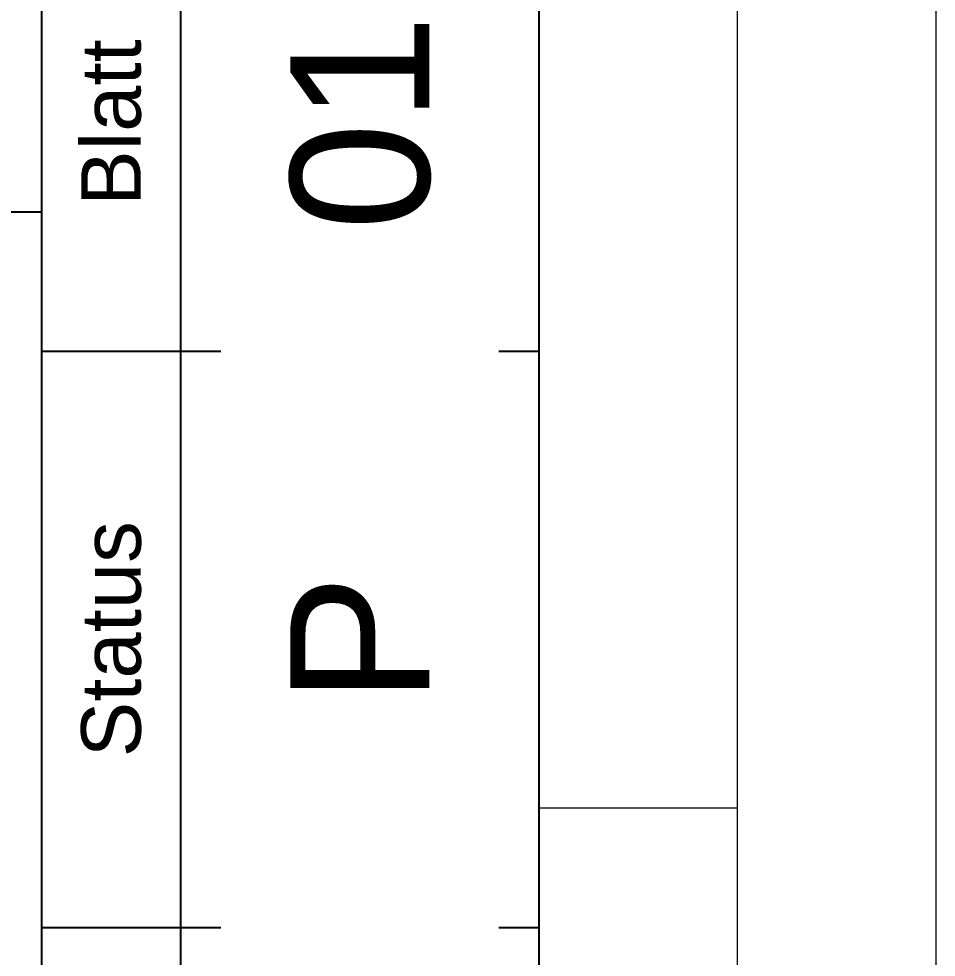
# Paper-space layout 'A0 - Portrait' of a CAD drawing. Header units: millimetres. Extents: x 0 to 841, y 0 to 1189.
# Drawn here: x 817.92 to 841, y 1140.75 to 1164.36 of the extents above; entities that cross this region are included whole.
import ezdxf
from ezdxf.enums import TextEntityAlignment as Align

# ---------------------------------------------------------------- set-up
doc = ezdxf.new("R2010")
doc.units = ezdxf.units.MM
for name, color, linetype, lineweight in [('CDL_FRAME', 7, 'Continuous', 18), ('CDL_FRAME_GREEN', 3, 'Continuous', 18), ('CDL_FRAME_RED', 1, 'Continuous', 18), ('CDL_FRAME_YELLOW', 2, 'Continuous', 18)]:
    doc.layers.add(name, color=color, linetype=linetype, lineweight=lineweight)
for name, color, linetype in [('CDL_LANGUAGE_DE', 3, 'Continuous'), ('CDL_STAMP_PRELIMINARY', 10, 'Continuous'), ('CDL_TITLE_BLOCK', 7, 'Continuous'), ('CDL_TITLE_BLOCK_CYAN', 4, 'Continuous'), ('CDL_TITLE_BLOCK_GREEN', 3, 'Continuous'), ('CDL_TITLE_BLOCK_RED', 1, 'Continuous')]:
    doc.layers.add(name, color=color, linetype=linetype)
doc.styles.add('RHI-CD2012', font='arial.ttf', dxfattribs={"height": 3})
doc.styles.add('RHI_HEADER2017-H1_5', font='arial.ttf', dxfattribs={"height": 1.5})
doc.styles.add('RHI_HEADER2017-H2', font='arial.ttf', dxfattribs={"height": 2})
doc.styles.add('RHI_HEADER2017-H3', font='arial.ttf', dxfattribs={"height": 3})
doc.styles.add('RHI_HEADER2017-H4', font='arial.ttf', dxfattribs={"height": 4})

# ---------------------------------------------------------------- blocks, each defined once
blk = doc.blocks.new('PORTRAIT_DINA0_FRAME_REV03_ISO5457')
at = {"layer": 'CDL_FRAME', "linetype": 'Continuous'}
blk.add_line((831, 20), (831, 1179), dxfattribs=at)
at = {"layer": 'CDL_FRAME_GREEN', "linetype": 'Continuous'}
blk.add_line((841, 0), (841, 1189), dxfattribs=at)
at = {"layer": 'CDL_FRAME_RED', "linetype": 'Continuous'}
blk.add_line((836, 15), (836, 1184), dxfattribs=at)
at = {"layer": 'CDL_FRAME_YELLOW', "linetype": 'Continuous'}
blk.add_line((836, 1144.5), (831, 1144.5), dxfattribs=at)
blk = doc.blocks.new('CDB_STAMP_PRELIMINARY')
at = {"layer": 'CDL_STAMP_PRELIMINARY', "insert": (149.75, 4.5), "char_height": 3.5, "width": 5.18271, "attachment_point": 5, "line_spacing_factor": 0.88, "style": 'RHI-CD2012', "bg_fill": 2}
blk.add_mtext('{\\C7;P}', dxfattribs=at)
blk = doc.blocks.new('PORTRAIT_DIN_TITLEBLOCK_REV06_ISO7200')
at = {"layer": 'CDL_TITLE_BLOCK'}
blk.add_line((0, 0), (0, -180), dxfattribs=at)
at = {"layer": 'CDL_STAMP_PRELIMINARY', "rotation": 89.99999999999999}
blk.add_blockref('CDB_STAMP_PRELIMINARY', (0, -180), dxfattribs=at)
at = {"layer": 'CDL_TITLE_BLOCK_RED', "style": 'RHI_HEADER2017-H1_5'}
for tag, p in [('APPR_AS_CORR', (-142.315, -88.4)), ('REV_RESUB', (-137.815, -88.4)), ('APPROVED', (-146.815, -88.4)), ('REJECTED', (-133.315, -88.4))]:
    blk.add_attdef(tag, text='', height=1.5, rotation=90, dxfattribs=at).set_placement(p, align=Align.MIDDLE_CENTER)
at = {"layer": 'CDL_TITLE_BLOCK_RED', "style": 'RHI_HEADER2017-H3'}
for tag, p in [('APPROVAL_DATE', (-122.315, -157.5)), ('APPROVAL_BY', (-128.315, -157.5)), ('APPROVAL_COMPANY', (-152.815, -173.4))]:
    blk.add_attdef(tag, text='', height=3, rotation=90, dxfattribs=at).set_placement(p, align=Align.MIDDLE_LEFT)
at = {"layer": 'CDL_TITLE_BLOCK'}
for p, q in [((-12.5, -91), (-12.5, 0)), ((-37.002, -19.5), (-12.5, -19.5))]:
    blk.add_line(p, q, dxfattribs=at)
at = {"layer": 'CDL_TITLE_BLOCK_GREEN', "linetype": 'Continuous'}
for p, q in [((-9, -91), (-9, 0)), ((-12.5, -23), (-8, -23)), ((-1, -23), (0, -23)), ((-12.5, -37.5), (-8, -37.5)), ((-12.5, -37.5), (-8, -37.5)), ((-1, -37.5), (0, -37.5)), ((-1, -37.5), (0, -37.5))]:
    blk.add_line(p, q, dxfattribs=at)
at = {"layer": 'CDL_LANGUAGE_DE', "insert": (-10.75, -17.25), "char_height": 1.5, "attachment_point": 5, "rotation": 90, "line_spacing_factor": 0.88, "style": 'RHI-CD2012'}
blk.add_mtext('\\pxi-4.8,l4.8,t4.8;Blatt', dxfattribs=at)
at = {"layer": 'CDL_LANGUAGE_DE', "insert": (-10.75, -30.25), "char_height": 1.5, "width": 11.23465, "attachment_point": 5, "rotation": 90, "line_spacing_factor": 0.88, "style": 'RHI-CD2012'}
blk.add_mtext('Status', dxfattribs=at)
at = {"layer": 'CDL_TITLE_BLOCK', "style": 'RHI_HEADER2017-H4'}
for tag, p in [('GEN-TITLE-SCA{5.42}', (-29.023, -9.75)), ('OF', (-4.5, -5.75)), ('PA.', (-4.5, -17.25)), ('REV', (-4.5, -43.25)), ('DWG_NO', (-4.5, -63)), ('SIZE', (-4.5, -84))]:
    blk.add_attdef(tag, text='', height=3.5, rotation=90, dxfattribs=at).set_placement(p, align=Align.MIDDLE_CENTER)
at = {"layer": 'CDL_TITLE_BLOCK'}
for tag, height, style, p in [('UNIT_DISCRIPTION_1_2ND_LANGUAGE', 2, 'RHI_HEADER2017-H2', (-8.408, -178.5)), ('UNIT_DISCRIPTION_2_2ND_LANGUAGE', 2, 'RHI_HEADER2017-H2', (-4.908, -178.5)), ('UNIT_DISCRIPTION_1_1ST_LANGUAGE', 2, 'RHI_HEADER2017-H2', (-20.908, -178.5)), ('UNIT_DISCRIPTION_2_1ST_LANGUAGE', 2, 'RHI_HEADER2017-H2', (-17.408, -178.5)), ('UNIT_2ND_LANGUAGE', 3, 'RHI_HEADER2017-H3', (-11.612, -178.5)), ('UNIT_1ST_LANGUAGE', 3, 'RHI_HEADER2017-H3', (-24.112, -178.5)), ('COUNTRY_CONSIGNEE', 2, 'RHI_HEADER2017-H2', (-43.908, -178.5)), ('CONSIGNEE-1', 3, 'RHI_HEADER2017-H3', (-51.612, -178.5)), ('CONSIGNEE-2', 3, 'RHI_HEADER2017-H3', (-47.112, -178.5)), ('COUNTRY_CLIENT', 2, 'RHI_HEADER2017-H2', (-32.408, -178.5)), ('CLIENT', 3, 'RHI_HEADER2017-H3', (-35.612, -178.5))]:
    blk.add_attdef(tag, text='', height=height, rotation=90, dxfattribs=dict(at, style=style)).set_placement(p, align=Align.BOTTOM_LEFT)
at = {"layer": 'CDL_TITLE_BLOCK_CYAN', "style": 'RHI_HEADER2017-H2'}
for tag, p in [('REV_4_MODIFICATION', (-109.815, -105.401)), ('REV_3_MODIFICATION', (-104.065, -105.401)), ('REV_2_MODIFICATION', (-98.565, -105.401)), ('REV_1_MODIFICATION', (-93.065, -105.401))]:
    blk.add_attdef(tag, text='', height=2, rotation=90, dxfattribs=at).set_placement(p, align=Align.MIDDLE_LEFT)
for tag, p in [('REV_4_CHECKED_BY', (-109.815, -113.901)), ('REV_3_CHECKED_BY', (-104.065, -113.901)), ('REV_2_CHECKED_BY', (-98.565, -113.901)), ('REV_1_CHECKED_BY', (-93.065, -113.901)), ('REV_4_CHECKING_DATE', (-109.815, -128.401)), ('REV_3_CHECKING_DATE', (-104.065, -128.401)), ('REV_2_CHECKING_DATE', (-98.565, -128.401)), ('REV_1_CHECKING_DATE', (-93.065, -128.401)), ('REV_4_DRAWN_BY', (-109.815, -142.901)), ('REV_3_DRAWN_BY', (-104.065, -142.901)), ('REV_2_DRAWN_BY', (-98.565, -142.901)), ('REV_1_DRAWN_BY', (-93.065, -142.901)), ('REV_4_DATE_DRAWN', (-109.815, -157.401)), ('REV_3_DATE_DRAWN', (-104.065, -157.401)), ('REV_2_DATE_DRAWN', (-98.565, -157.401)), ('REV_1_DATE_DRAWN', (-93.065, -157.401)), ('REV_4_STATE', (-109.815, -169.05)), ('REV_3_STATE', (-104.065, -169.05)), ('REV_2_STATE', (-98.565, -169.05)), ('REV_1_STATE', (-93.065, -169.05)), ('REV_4', (-109.815, -176.35)), ('REV_3', (-104.065, -176.35)), ('REV_2', (-98.565, -176.35)), ('REV_1', (-93.065, -176.35))]:
    blk.add_attdef(tag, text='', height=2, rotation=90, dxfattribs=at).set_placement(p, align=Align.MIDDLE_CENTER)
at = {"layer": 'CDL_TITLE_BLOCK_RED'}
for tag, height, style, p in [('FORMER', 1.5, 'RHI_HEADER2017-H1_5', (-15.954, -9.75)), ('CHECKED_BY', 2, 'RHI_HEADER2017-H2', (-26.752, -46)), ('DRAWN_BY', 2, 'RHI_HEADER2017-H2', (-31.252, -46)), ('CHECKING_DATE', 2, 'RHI_HEADER2017-H2', (-26.752, -62)), ('CREATION_DATE', 2, 'RHI_HEADER2017-H2', (-31.252, -62.206))]:
    blk.add_attdef(tag, text='', height=height, rotation=90, dxfattribs=dict(at, style=style)).set_placement(p, align=Align.MIDDLE_CENTER)
blk = doc.blocks.new('PORTRAIT_DIN_TITLEBLOCK_REV07_ISO7200')
at = {"layer": 'CDL_TITLE_BLOCK'}
blk.add_line((0, 0), (0, -180), dxfattribs=at)
at = {"layer": 'CDL_STAMP_PRELIMINARY', "rotation": 90}
blk.add_blockref('CDB_STAMP_PRELIMINARY', (0, -180), dxfattribs=at)
at = {"layer": 'CDL_TITLE_BLOCK_RED', "style": 'RHI_HEADER2017-H1_5'}
for tag, p in [('APPR_AS_CORR', (-142.315, -88.4)), ('REV_RESUB', (-137.815, -88.4)), ('APPROVED', (-146.815, -88.4)), ('REJECTED', (-133.315, -88.4))]:
    blk.add_attdef(tag, text='', height=1.5, rotation=90, dxfattribs=at).set_placement(p, align=Align.MIDDLE_CENTER)
at = {"layer": 'CDL_TITLE_BLOCK_RED', "style": 'RHI_HEADER2017-H3'}
for tag, p in [('APPROVAL_DATE', (-122.315, -157.5)), ('APPROVAL_BY', (-128.315, -157.5)), ('APPROVAL_COMPANY', (-152.815, -173.4))]:
    blk.add_attdef(tag, text='', height=3, rotation=90, dxfattribs=at).set_placement(p, align=Align.MIDDLE_LEFT)
at = {"layer": 'CDL_TITLE_BLOCK'}
for p, q in [((-12.5, -91), (-12.5, 0)), ((-37.002, -19.5), (-12.5, -19.5))]:
    blk.add_line(p, q, dxfattribs=at)
at = {"layer": 'CDL_TITLE_BLOCK_GREEN', "linetype": 'Continuous'}
for p, q in [((-9, -91), (-9, 0)), ((-12.5, -23), (-8, -23)), ((-1, -23), (0, -23)), ((-12.5, -37.5), (-8, -37.5)), ((-12.5, -37.5), (-8, -37.5)), ((-1, -37.5), (0, -37.5)), ((-1, -37.5), (0, -37.5))]:
    blk.add_line(p, q, dxfattribs=at)
at = {"layer": 'CDL_LANGUAGE_DE', "insert": (-10.75, -17.25), "char_height": 1.5, "attachment_point": 5, "rotation": 90, "line_spacing_factor": 0.88, "style": 'RHI-CD2012'}
blk.add_mtext('\\pxi-4.8,l4.8,t4.8;Blatt', dxfattribs=at)
at = {"layer": 'CDL_LANGUAGE_DE', "insert": (-10.75, -30.25), "char_height": 1.5, "width": 11.23465, "attachment_point": 5, "rotation": 90, "line_spacing_factor": 0.88, "style": 'RHI-CD2012'}
blk.add_mtext('Status', dxfattribs=at)
at = {"layer": 'CDL_TITLE_BLOCK', "style": 'RHI_HEADER2017-H4'}
for tag, p in [('GEN-TITLE-SCA{5.42}', (-29.023, -9.75)), ('OF', (-4.5, -5.75)), ('PA.', (-4.5, -17.25)), ('REV', (-4.5, -43.25)), ('DWG_NO', (-4.5, -63)), ('SIZE', (-4.5, -84))]:
    blk.add_attdef(tag, text='', height=3.5, rotation=90, dxfattribs=at).set_placement(p, align=Align.MIDDLE_CENTER)
at = {"layer": 'CDL_TITLE_BLOCK'}
for tag, height, style, p in [('UNIT_DISCRIPTION_1_2ND_LANGUAGE', 2, 'RHI_HEADER2017-H2', (-8.408, -178.5)), ('UNIT_DISCRIPTION_2_2ND_LANGUAGE', 2, 'RHI_HEADER2017-H2', (-4.908, -178.5)), ('UNIT_DISCRIPTION_1_1ST_LANGUAGE', 2, 'RHI_HEADER2017-H2', (-20.908, -178.5)), ('UNIT_DISCRIPTION_2_1ST_LANGUAGE', 2, 'RHI_HEADER2017-H2', (-17.408, -178.5)), ('UNIT_2ND_LANGUAGE', 3, 'RHI_HEADER2017-H3', (-11.612, -178.5)), ('UNIT_1ST_LANGUAGE', 3, 'RHI_HEADER2017-H3', (-24.112, -178.5)), ('COUNTRY_CONSIGNEE', 2, 'RHI_HEADER2017-H2', (-43.908, -178.5)), ('CONSIGNEE-1', 3, 'RHI_HEADER2017-H3', (-51.612, -178.5)), ('CONSIGNEE-2', 3, 'RHI_HEADER2017-H3', (-47.112, -178.5)), ('COUNTRY_CLIENT', 2, 'RHI_HEADER2017-H2', (-32.408, -178.5)), ('CLIENT', 3, 'RHI_HEADER2017-H3', (-35.612, -178.5))]:
    blk.add_attdef(tag, text='', height=height, rotation=90, dxfattribs=dict(at, style=style)).set_placement(p, align=Align.BOTTOM_LEFT)
at = {"layer": 'CDL_TITLE_BLOCK_CYAN', "style": 'RHI_HEADER2017-H2'}
for tag, p in [('REV_4_MODIFICATION', (-109.815, -105.401)), ('REV_3_MODIFICATION', (-104.065, -105.401)), ('REV_2_MODIFICATION', (-98.565, -105.401)), ('REV_1_MODIFICATION', (-93.065, -105.401))]:
    blk.add_attdef(tag, text='', height=2, rotation=90, dxfattribs=at).set_placement(p, align=Align.MIDDLE_LEFT)
for tag, p in [('REV_4_CHECKED_BY', (-109.815, -113.901)), ('REV_3_CHECKED_BY', (-104.065, -113.901)), ('REV_2_CHECKED_BY', (-98.565, -113.901)), ('REV_1_CHECKED_BY', (-93.065, -113.901)), ('REV_4_CHECKING_DATE', (-109.815, -128.401)), ('REV_3_CHECKING_DATE', (-104.065, -128.401)), ('REV_2_CHECKING_DATE', (-98.565, -128.401)), ('REV_1_CHECKING_DATE', (-93.065, -128.401)), ('REV_4_DRAWN_BY', (-109.815, -142.901)), ('REV_3_DRAWN_BY', (-104.065, -142.901)), ('REV_2_DRAWN_BY', (-98.565, -142.901)), ('REV_1_DRAWN_BY', (-93.065, -142.901)), ('REV_4_DATE_DRAWN', (-109.815, -157.401)), ('REV_3_DATE_DRAWN', (-104.065, -157.401)), ('REV_2_DATE_DRAWN', (-98.565, -157.401)), ('REV_1_DATE_DRAWN', (-93.065, -157.401)), ('REV_4_STATE', (-109.815, -169.05)), ('REV_3_STATE', (-104.065, -169.05)), ('REV_2_STATE', (-98.565, -169.05)), ('REV_1_STATE', (-93.065, -169.05)), ('REV_4', (-109.815, -176.35)), ('REV_3', (-104.065, -176.35)), ('REV_2', (-98.565, -176.35)), ('REV_1', (-93.065, -176.35))]:
    blk.add_attdef(tag, text='', height=2, rotation=90, dxfattribs=at).set_placement(p, align=Align.MIDDLE_CENTER)
at = {"layer": 'CDL_TITLE_BLOCK_RED'}
for tag, height, style, p in [('FORMER', 1.5, 'RHI_HEADER2017-H1_5', (-15.954, -9.75)), ('CHECKED_BY', 2, 'RHI_HEADER2017-H2', (-26.752, -46)), ('DRAWN_BY', 2, 'RHI_HEADER2017-H2', (-31.252, -46)), ('CHECKING_DATE', 2, 'RHI_HEADER2017-H2', (-26.752, -62)), ('CREATION_DATE', 2, 'RHI_HEADER2017-H2', (-31.252, -62.206))]:
    blk.add_attdef(tag, text='', height=height, rotation=90, dxfattribs=dict(at, style=style)).set_placement(p, align=Align.MIDDLE_CENTER)

psp = doc.layouts.new('A0 - Portrait')

# ---------------------------------------------------------------- block references
at = {"layer": 'CDL_TITLE_BLOCK', "lineweight": 0}
psp.add_blockref('PORTRAIT_DINA0_FRAME_REV03_ISO5457', (0, 0), dxfattribs=at)

# ---------------------------------------------------------------- next in the draw order: block references
ref = psp.add_blockref('PORTRAIT_DIN_TITLEBLOCK_REV06_ISO7200', (831, 1179))
ref.add_attrib('PA.', '01', dxfattribs={"layer": 'CDL_TITLE_BLOCK', "height": 3.5, "rotation": 90, "style": 'RHI_HEADER2017-H4'}).set_placement((826.5, 1161.75), align=Align.MIDDLE_CENTER)

# ---------------------------------------------------------------- next in the draw order: block references
at = {"lineweight": 0}
ref = psp.add_blockref('PORTRAIT_DIN_TITLEBLOCK_REV07_ISO7200', (831, 1179), dxfattribs=at)
ref.add_attrib('PA.', '01', dxfattribs={"layer": 'CDL_TITLE_BLOCK', "height": 3.5, "rotation": 90, "style": 'RHI_HEADER2017-H4'}).set_placement((826.5, 1161.75), align=Align.MIDDLE_CENTER)

doc.saveas('drawing.dxf')
